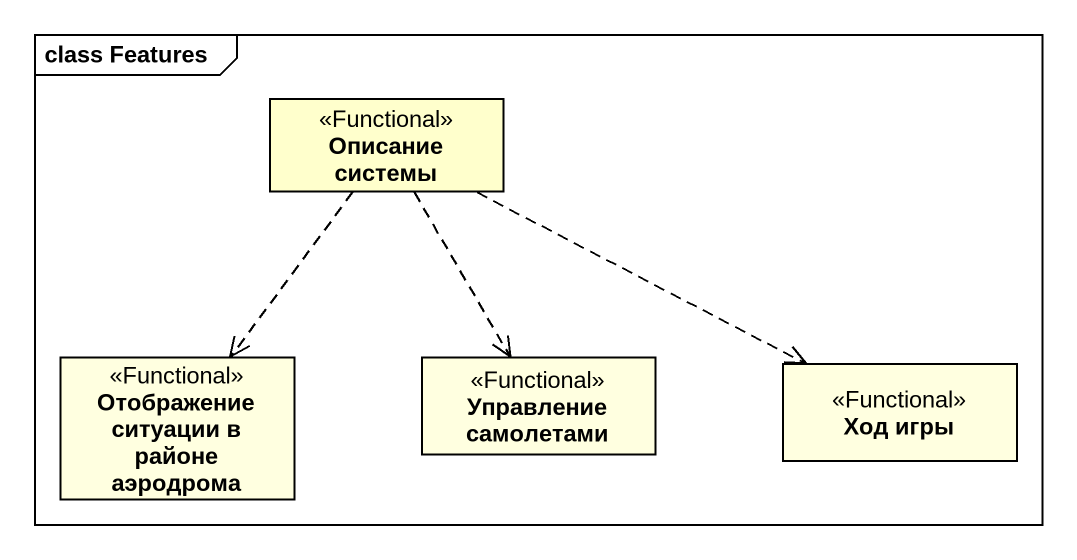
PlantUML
@startuml
mainframe class Features
hide circle
hide empty members
class "Описание системы" as Описание_системы <<Functional>>
class "Отображение ситуации в районе аэродрома" as Отображение_ситуации_в <<Functional>> #FFFFE0
class "Управление самолетами" as Управление_самолетами <<Functional>> #FFFFE0
class "Ход игры" as Ход_игры <<Functional>> #FFFFE0
Описание_системы ..> Отображение_ситуации_в
Описание_системы ..> Управление_самолетами
Описание_системы .right.> Ход_игры
@enduml
